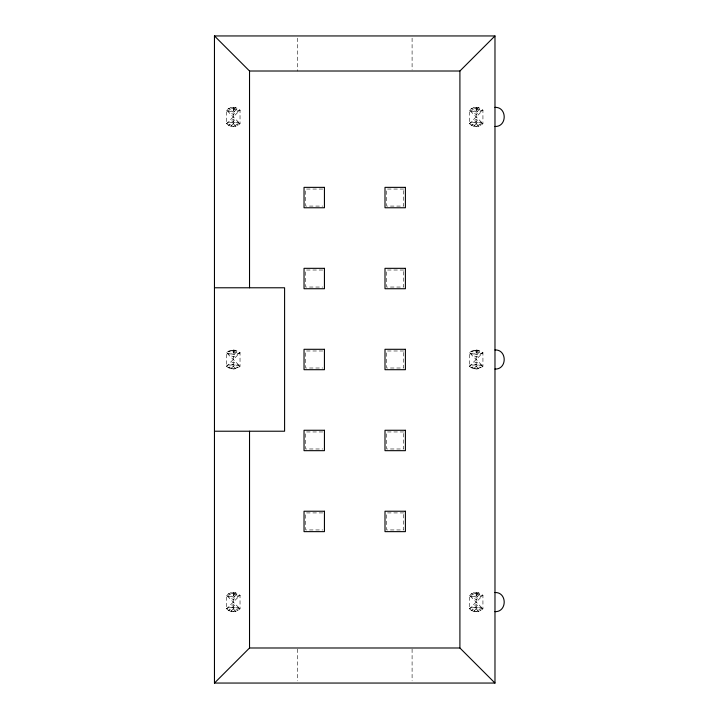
<?xml version="1.0" encoding="UTF-8"?>
<svg xmlns="http://www.w3.org/2000/svg" width="719" height="719" viewBox="0 0 719 719"><rect width="100%" height="100%" fill="white"/><g stroke="black" fill="none" stroke-linecap="round" stroke-linejoin="round"><path stroke-width="0.54" stroke-dasharray="3.6 2.7" d="M235.742 107.679L233.271 110.151L228.489 108.632L226.503 110.151L226.503 123.677C230.098 127.317 236.434 127.317 240.029 123.677L240.029 110.151C237.027 107.185 232.156 106.538 228.489 108.632L233.271 112.137L240.029 110.151L226.503 123.677L233.271 121.7L240.029 123.677L226.503 110.151L233.271 112.137L238.052 108.632L233.271 110.151L230.79 107.679L235.742 107.679L233.271 108.632L230.79 107.679M230.79 126.158L233.271 123.677L238.052 125.196L233.271 121.7L228.489 125.196L233.271 123.677L235.742 126.158L230.79 126.158L233.271 125.196L235.742 126.158M235.742 350.261L233.271 352.741L228.489 351.223L226.503 352.741L226.503 366.259C230.098 369.908 236.434 369.908 240.029 366.259L240.029 352.741C237.027 349.767 232.156 349.128 228.489 351.223L233.271 354.719L240.029 352.741L226.503 366.259L233.271 364.281L240.029 366.259L226.503 352.741L233.271 354.719L238.052 351.223L233.271 352.741L230.79 350.261L235.742 350.261L233.271 351.223L230.79 350.261M478.647 107.679L476.167 110.151L471.385 108.632L469.408 110.151L469.408 123.677C473.003 127.317 479.339 127.317 482.934 123.677L482.934 110.151C479.924 107.185 475.061 106.538 471.385 108.632L476.167 112.137L482.934 110.151L469.408 123.677L476.167 121.7L482.934 123.677L469.408 110.151L476.167 112.137L480.948 108.632L476.167 110.151L473.695 107.679L478.647 107.679L476.167 108.632L473.695 107.679M230.79 368.739L233.271 366.259L238.052 367.777L233.271 364.281L228.489 367.777L233.271 366.259L235.742 368.739L230.79 368.739L233.271 367.777L235.742 368.739M473.695 126.158L476.167 123.677L480.948 125.196L476.167 121.7L471.385 125.196L476.167 123.677L478.647 126.158L473.695 126.158L476.167 125.196L478.647 126.158M235.742 592.842L233.271 595.323L228.489 593.804L226.503 595.323L226.503 608.849C230.098 612.489 236.434 612.489 240.029 608.849L240.029 595.323C237.027 592.348 232.156 591.71 228.489 593.804L233.271 597.3L240.029 595.323L226.503 608.849L233.271 606.863L240.029 608.849L226.503 595.323L233.271 597.3L238.052 593.804L233.271 595.323L230.79 592.842L235.742 592.842L233.271 593.804L230.79 592.842M478.647 350.261L476.167 352.741L471.385 351.223L469.408 352.741L469.408 366.259C473.003 369.908 479.339 369.908 482.934 366.259L482.934 352.741C479.924 349.767 475.061 349.128 471.385 351.223L476.167 354.719L482.934 352.741L469.408 366.259L476.167 364.281L482.934 366.259L469.408 352.741L476.167 354.719L480.948 351.223L476.167 352.741L473.695 350.261L478.647 350.261L476.167 351.223L473.695 350.261M230.79 611.321L233.271 608.849L238.052 610.368L233.271 606.863L228.489 610.368L233.271 608.849L235.742 611.321L230.79 611.321L233.271 610.368L235.742 611.321M473.695 368.739L476.167 366.259L480.948 367.777L476.167 364.281L471.385 367.777L476.167 366.259L478.647 368.739L473.695 368.739L476.167 367.777L478.647 368.739M478.647 592.842L476.167 595.323L471.385 593.804L469.408 595.323L469.408 608.849C473.003 612.489 479.339 612.489 482.934 608.849L482.934 595.323C479.924 592.348 475.061 591.71 471.385 593.804L476.167 597.3L482.934 595.323L469.408 608.849L476.167 606.863L482.934 608.849L469.408 595.323L476.167 597.3L480.948 593.804L476.167 595.323L473.695 592.842L478.647 592.842L476.167 593.804L473.695 592.842M473.695 611.321L476.167 608.849L480.948 610.368L476.167 606.863L471.385 610.368L476.167 608.849L478.647 611.321L473.695 611.321L476.167 610.368L478.647 611.321M240.029 110.151L233.271 114.438L226.503 110.151M226.503 123.677L233.271 119.39L240.029 123.677M482.934 110.151L476.167 114.438L469.408 110.151M469.408 123.677L476.167 119.39L482.934 123.677M240.029 352.741L233.271 357.028L226.503 352.741M226.503 366.259L233.271 361.972L240.029 366.259M482.934 352.741L476.167 357.028L469.408 352.741M469.408 366.259L476.167 361.972L482.934 366.259M240.029 595.323L233.271 599.61L226.503 595.323M226.503 608.849L233.271 604.562L240.029 608.849M482.934 595.323L476.167 599.61L469.408 595.323M469.408 608.849L476.167 604.562L482.934 608.849M322.75 189.052L305.719 189.052L305.719 206.083L322.75 206.083M322.75 270.02L305.719 270.02L305.719 287.043L322.75 287.043M322.75 350.989L305.719 350.989L305.719 368.011L322.75 368.011M322.75 431.957L305.719 431.957L305.719 448.98L322.75 448.98M322.75 512.917L305.719 512.917L305.719 529.948L322.75 529.948M476.167 107.356L476.167 126.481M476.167 349.937L476.167 369.063M476.167 592.519L476.167 611.644M412.095 38.143L412.095 69.923M412.095 649.077L412.095 680.857M297.342 38.143L297.342 71.01M297.342 649.077L297.342 680.857M233.271 107.356L233.271 126.481M233.271 349.937L233.271 369.063M233.271 592.519L233.271 611.644M403.719 189.052L386.687 189.052L386.687 206.083L403.719 206.083L403.719 189.052M403.719 270.02L386.687 270.02L386.687 287.043L403.719 287.043L403.719 270.02M403.719 350.989L386.687 350.989L386.687 368.011L403.719 368.011L403.719 350.989M403.719 431.957L386.687 431.957L386.687 448.98L403.719 448.98L403.719 431.957M403.719 512.917L386.687 512.917L386.687 529.948L403.719 529.948L403.719 512.917"/><path stroke-width="1.08" d="M494.978 683.05L459.908 647.99L459.908 71.01L494.978 35.95L214.46 35.95L214.46 683.05L494.978 683.05L494.978 35.95M214.46 683.05L249.529 647.99L249.529 431.22M494.978 126.481C507.263 126.948 507.263 106.888 494.978 107.356M494.978 369.063C507.263 369.53 507.263 349.47 494.978 349.937M494.978 611.644C507.263 612.112 507.263 592.052 494.978 592.519M214.46 35.95L249.529 71.01L459.908 71.01M214.46 287.78L284.589 287.78L284.589 431.22L214.46 431.22M249.529 647.99L459.908 647.99M249.529 71.01L249.529 287.78M324.44 187.362L304.038 187.362L304.038 207.764L324.44 207.764L324.44 187.362M405.399 187.362L384.998 187.362L384.998 207.764L405.399 207.764L405.399 187.362M324.44 268.331L304.038 268.331L304.038 288.732L324.44 288.732L324.44 268.331M405.399 268.331L384.998 268.331L384.998 288.732L405.399 288.732L405.399 268.331M324.44 349.299L304.038 349.299L304.038 369.701L324.44 369.701L324.44 349.299M405.399 349.299L384.998 349.299L384.998 369.701L405.399 369.701L405.399 349.299M324.44 430.268L304.038 430.268L304.038 450.669L324.44 450.669L324.44 430.268M405.399 430.268L384.998 430.268L384.998 450.669L405.399 450.669L405.399 430.268M324.44 511.236L304.038 511.236L304.038 531.638L324.44 531.638L324.44 511.236M405.399 511.236L384.998 511.236L384.998 531.638L405.399 531.638L405.399 511.236"/></g></svg>
